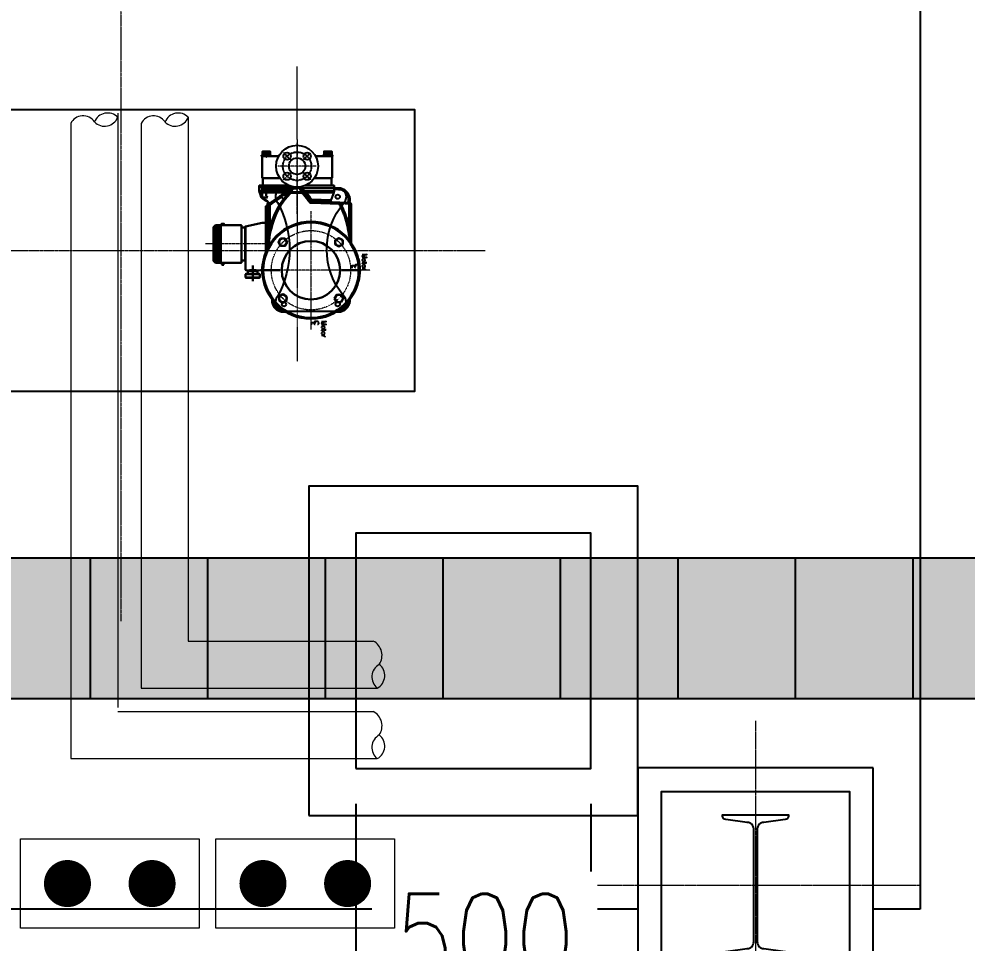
# Model space of a CAD drawing. Header units: inches. Extents: x 8618018 to 8935006, y 2431589 to 2567223.
# Drawn here: x 8670369 to 8672386, y 2517617 to 2519582 of the extents above; entities that cross this region are included whole.
import ezdxf

# ---------------------------------------------------------------- set-up
doc = ezdxf.new("R2010")
doc.units = ezdxf.units.IN
doc.header["$MEASUREMENT"] = 0
doc.linetypes.add('CENTER', pattern=[2, 1.25, -0.25, 0.25, -0.25])
doc.layers.get('Defpoints').update_dxf_attribs({"color": 252})
for name, color, linetype in [('CCT', 4, 'Continuous'), ('Civil', 252, 'Continuous'), ('EQ', 252, 'Continuous'), ('LCS', 4, 'Continuous'), ('MOTOR LOCATION', 3, 'Continuous'), ('STR', 252, 'Continuous'), ('T', 3, 'Continuous')]:
    doc.layers.add(name, color=color, linetype=linetype)
for name, color, linetype, lineweight in [('CL', 252, 'CENTER', 5), ('DIM', 252, 'Continuous', 13), ('ICT', 6, 'Continuous', 13), ('PCT', 2, 'Continuous', 15)]:
    doc.layers.add(name, color=color, linetype=linetype, lineweight=lineweight)
doc.styles.add('DIM', font='romans.shx', dxfattribs={"width": 0.8})
doc.styles.add('Roman', font='romans')
doc.dimstyles.new('DIM_100', dxfattribs={"dimscale": 75, "dimtxt": 2.5, "dimasz": 2.5, "dimexe": 1, "dimexo": 1, "dimgap": 0.75, "dimtad": 1, "dimdec": 0, "dimrnd": 1, "dimzin": 12, "dimdsep": 46, "dimtxsty": 'DIM', "dimcen": 0.09, "dimclrd": 256, "dimclre": 256, "dimclrt": 3, "dimadec": 0, "dimazin": 0, "dimtfac": 0.046875, "dimtdec": 0, "dimtmove": 0, "dimatfit": 3, "dimfxl": 1, "dimtolj": 1, "dimtzin": 12, "dimlwd": -1, "dimlwe": -1, "dimarcsym": 0})
pattern_1 = [(270, (-36092228.73, 22354600.37), (250, -7e-14), [])]

# ---------------------------------------------------------------- blocks, each defined once
blk = doc.blocks.new('COL')
at = {"layer": 'Civil'}
blk.add_lwpolyline([(-250, -250), (250, -250), (250, 250), (-250, 250)], close=True, dxfattribs=at)
at = {"layer": 'CL', "ltscale": 0.25}
for p, q in [((0, -350), (0, 350)), ((-350, 0), (350, 0))]:
    blk.add_line(p, q, dxfattribs=at)
at = {"layer": 'STR'}
blk.add_lwpolyline([(-200, 200), (200, 200), (200, -200), (-200, -200)], close=True, dxfattribs=at)
blk.add_lwpolyline([(-70, 150), (70, 150), (70, 147.6, -0.414214), (63, 140.6), (17.8, 134.2, 0.414214), (3.8, 120.2), (3.8, -120.2, 0.414214), (17.8, -134.2), (63, -140.6, -0.414214), (70, -147.6), (70, -150), (-70, -150), (-70, -147.6, -0.414214), (-63, -140.6), (-17.9, -134.2, 0.414214), (-3.9, -120.2), (-3.9, 120.2, 0.414214), (-17.9, 134.2), (-63, 140.6, -0.414214), (-70, 147.6)], format="xyb", close=True, dxfattribs=at)
blk = doc.blocks.new('A$Ce622a0a9')
blk.add_lwpolyline([(-130.6, -49.2, 0.696978), (-99.8, -65.2, -0.256826), (99.8, -65.2, 0.651358), (130.7, -51.5), (130.7, 62.8, 0.651358), (99.8, 76.4, -0.369154), (-99.8, 76.4, 0.607565), (-130.6, 65.1), (-130.6, -53.9)], format="xyb")
for centre in [(-112.3, 62.8), (116.3, 62.8), (-112.3, -51.5), (116.3, -51.5)]:
    blk.add_circle(centre, 4.5)
blk = doc.blocks.new('15F2')
at = {"color": 6, "linetype": 'CENTER', "ltscale": 0.25}
for p, q in [((-28.8, 28.8), (-13.8, 13.8)), ((28.8, 28.8), (13.8, 13.8)), ((-28.8, -28.8), (-13.8, -13.8)), ((28.8, -28.8), (13.8, -13.8))]:
    blk.add_line(p, q, dxfattribs=at)
for centre, radius in [((0, 0), 44.5), ((-21.3, 21.3), 7.94), ((21.3, 21.3), 7.94), ((0, 0), 17.5), ((-21.3, -21.3), 7.94), ((21.3, -21.3), 7.94)]:
    blk.add_circle(centre, radius)
at = {"color": 6, "linetype": 'CENTER'}
blk.add_circle((0, 0), 30.2, dxfattribs=at)
blk = doc.blocks.new('SBS DISOING PUMP DP11002B')
at = {"lineweight": 30}
for points in [[(-73.6, 23.3), (-57.4, 23.3), (-57.4, 31.3), (-69.6, 31.3), (-73.6, 31.3), (-73.6, 23.3), (-75.5, 23.3), (-75.5, 21.4), (-73.2, 21.4), (-74.6, 20), (-74.6, -13.9), (-74.6, -24.4), (-74.6, -17.8)], [(-39, 21.4), (-73.2, 21.4)], [(-69.6, 24.3), (-69.6, 30.3)], [(-65.6, 32.9), (-65.6, 21.4)], [(-65.6, 31.3), (-65.6, 19.4), (-65.6, 26)], [(-61.4, 24.3), (-61.4, 30.3)], [(-57.4, 21.4), (-55.4, 21.4), (-55.4, 23.3), (-57.4, 23.3)], [(36.2, -25.7), (73.2, -25.7), (74.6, -24.4), (74.6, 20), (73.2, 21.4)], [(73.6, 23.3), (75.5, 23.3), (75.5, 21.4), (73.2, 21.4), (39, 21.4)], [(57.4, 23.3), (55.4, 23.3), (55.4, 21.4)], [(61.4, 24.3), (61.4, 30.3)], [(65.6, 32.9), (65.6, 21.4)], [(65.6, 31.3), (65.6, 19.4)], [(69.6, 24.3), (69.6, 30.3)], [(-74.6, -24.4), (-73.2, -25.7), (-36.2, -25.7)], [(-73.2, -25.7), (-73.2, -41.2)], [(73.2, -25.7), (73.2, -41.2)], [(-10.8, -43.1), (-10.9, -43.2), (-11.2, -43.5), (-11.9, -43.9), (-12.2, -44.5), (-12.9, -44.9), (-13.5, -45.2), (-13.9, -45.9), (-14.5, -46.2), (-15.2, -46.8), (-15.5, -47.5), (-16.2, -47.8), (-16.8, -48.2), (-17.2, -48.8), (-17.8, -49.2), (-18.5, -49.8), (-18.8, -50.1), (-19.1, -50.8), (-19.8, -51.1), (-20.8, -52.1), (-80.5, -52.1), (-80.5, -41.2), (-16.6, -41.2)], [(2.3, -44.5), (-80.5, -44.5)], [(-61.7, -176.2), (-61.7, -173.5), (-61.7, -172.5), (-61.7, -171.9), (-61.7, -170.9), (-61.7, -169.6), (-61.7, -168.9), (-61.7, -167.9), (-61.7, -166.9), (-61.7, -165.6), (-61.7, -164.9), (-61.7, -164), (-61.7, -163), (-61.7, -162), (-61.7, -161), (-61.7, -160), (-61.7, -159), (-61.7, -158), (-61.7, -157), (-61.7, -156), (-61.7, -155.4), (-61.7, -153.1), (-61.4, -152.4), (-61.4, -151.4), (-61.4, -150.8), (-61, -150.1), (-61, -149.1), (-61, -148.4), (-61, -147.5), (-60.7, -146.5), (-60.4, -145.8), (-60.4, -144.8), (-60.4, -144.2), (-60, -143.2), (-60, -142.5), (-59.7, -141.8), (-59.4, -141.2), (-59.4, -140.2), (-59, -139.2), (-58.7, -138.5), (-58.7, -137.6), (-58.1, -135.9), (-58.1, -82.8), (-58.1, -82.5), (-57.7, -82.1), (-57.7, -81.8), (-57.7, -81.5), (-57.7, -81.2), (-57.7, -80.8), (-57.7, -80.5), (-58.1, -80.5), (-58.1, -80.2), (-58.1, -79.8), (-58.4, -79.5), (-57.4, -78.5), (-56.4, -77.9), (-55.1, -77.2), (-53.8, -76.2), (-52.8, -75.2), (-51.1, -74.6), (-49.8, -73.6), (-48.5, -72.2), (-46.8, -71.6), (-45.2, -70.3), (-43.9, -69.3), (-42.2, -68), (-40.6, -66.6), (-38.9, -65.6), (-36.9, -64), (-35.3, -62.7), (-33.3, -61.4), (-31.7, -60), (-29.7, -58.7), (-25.7, -55.7), (-25.4, -55.4), (-25.1, -55.1), (-24.7, -55.1), (-24.4, -54.8), (-24.1, -54.4), (-23.8, -54.4), (-23.4, -54.1), (-23.1, -53.8), (-22.8, -53.4), (-22.4, -53.4), (-22.1, -53.1), (-21.8, -52.8), (-21.4, -52.8), (-20.8, -52.1), (-20.8, -52.5), (-20.5, -52.5), (-20.5, -52.8), (-20.5, -53.1), (-20.1, -53.1), (-20.1, -53.4), (-19.8, -53.4), (-19.8, -53.8), (-19.8, -54.1), (-19.8, -54.4), (-20.1, -54.4), (-20.5, -54.8), (-20.5, -55.1), (-20.8, -55.1), (-21.1, -55.4), (-21.4, -55.7), (-21.8, -55.7), (-22.1, -56.1), (-22.4, -56.4), (-22.8, -56.4), (-22.8, -56.7), (-23.1, -57.1), (-23.4, -57.4), (-23.8, -57.4), (-24.1, -57.7), (-24.4, -58.1), (-24.7, -58.4), (-24.7, -58.1), (-24.7, -57.7), (-25.1, -57.7), (-25.1, -57.4), (-25.1, -57.1), (-25.1, -56.7), (-25.4, -56.4), (-25.7, -56.4), (-25.7, -56.1), (-25.7, -55.7), (-79.8, -55.7), (-79.8, -55.4), (-80.2, -55.1), (-80.2, -54.8), (-80.2, -54.4), (-80.5, -54.1), (-80.5, -53.8), (-80.5, -53.4), (-80.5, -53.1), (-80.5, -52.8), (-80.5, -52.5), (-80.5, -52.1)], [(-79.8, -55.7), (-79.8, -56.1), (-79.8, -56.4), (-79.5, -57.1), (-79.5, -57.4), (-79.2, -58.1), (-78.8, -58.7), (-78.8, -59), (-78.8, -59.4), (-78.8, -60), (-78.5, -60.4), (-78.2, -61), (-78.2, -61.4), (-78.2, -61.7), (-77.9, -62.3), (-77.5, -62.7), (-77.5, -63.3), (-77.5, -63.7), (-77.2, -64), (-76.9, -64.7), (-76.9, -65), (-76.9, -65.3)], [(-65.6, -47.2), (-74.6, -47.2), (-74.6, -66.3), (-62.7, -66.3)], [(-74.6, -52.1), (-74.6, -61.4)], [(-65.6, -63), (-65.6, -47.2), (0, -47.2)], [(-25.7, -55.7), (-25.7, -55.7)], [(-7.9, -43.7), (-7.9, -43.9), (-8.2, -43.9), (-8.6, -44.5), (-9.2, -44.9), (-9.9, -45.2), (-10.2, -45.9), (-10.9, -46.5), (-11.5, -46.8), (-12.2, -47.5), (-12.5, -47.8), (-13.2, -48.2), (-13.9, -48.8), (-14.2, -49.2), (-14.8, -49.8), (-15.5, -50.1), (-15.8, -50.5), (-16.5, -51.1), (-16.8, -51.8), (-17.5, -52.1), (-18.1, -52.8), (-18.5, -53.1), (-19.8, -54.1)], [(-8.6, -43.6), (-8.6, -43.9), (-8.2, -43.9), (-8.9, -45.2), (-9.2, -45.5), (-9.6, -46.2), (-10.2, -46.5), (-10.2, -46.8), (-10.9, -47.5), (-11.2, -48.2), (-11.5, -48.5), (-11.9, -49.2), (-12.2, -49.5), (-12.5, -50.1), (-12.9, -50.5), (-13.2, -51.1), (-13.5, -51.5), (-13.9, -52.1), (-14.2, -52.8), (-14.5, -53.1), (-14.8, -53.8), (-15.5, -54.4), (-15.5, -54.8), (-15.5, -55.1), (-15.2, -55.1), (-14.8, -55.1), (-14.5, -55.1), (-14.5, -55.4), (-14.2, -55.7), (-13.9, -55.7), (-13.9, -55.4), (-13.5, -55.4)], [(10.6, -56.7), (-13.5, -56.7), (-13.5, -56.4), (-13.9, -56.4), (-13.9, -56.1), (-13.9, -55.7)], [(2.6, -44.4), (2.6, -44.5), (3.3, -45.2), (4, -46.2), (4.3, -46.8), (4.9, -47.5), (5.3, -48.2), (5.6, -48.8), (6.3, -49.5), (6.6, -50.1), (6.9, -50.8), (7.6, -51.5), (8.2, -52.1), (8.6, -52.8), (9.2, -53.4), (9.6, -54.1), (10.9, -55.4), (-13.5, -55.4), (-13.2, -54.8), (-12.9, -54.1), (-12.2, -53.4), (-11.9, -52.8), (-11.5, -52.1), (-10.9, -51.1), (-10.6, -50.5), (-10.2, -49.8), (-9.6, -49.2), (-8.9, -48.5), (-8.6, -47.8), (-7.9, -47.2), (-7.6, -46.5), (-7.3, -45.9), (-6.6, -45.2), (-5.9, -44.5), (-5.7, -44.1)], [(5.2, -44.1), (5.3, -44.2), (5.6, -44.5), (5.6, -44.9), (5.9, -45.2), (6.3, -45.5), (6.6, -46.2), (6.9, -46.5), (7.3, -46.8), (7.6, -47.5), (7.9, -47.8), (8.2, -48.2), (8.6, -48.8), (8.9, -49.2), (9.2, -49.8), (9.6, -50.1), (10.2, -50.5), (10.2, -51.1), (10.9, -51.5), (10.9, -52.1), (11.5, -52.5), (11.5, -52.8), (12.2, -53.1), (12.2, -53.4), (13.2, -54.4), (12.9, -54.4), (12.9, -54.8), (12.5, -54.8), (12.2, -54.8), (12.2, -55.1), (11.9, -55.1), (11.5, -55.1), (11.5, -55.4), (11.2, -55.7), (10.9, -55.7), (10.9, -55.4)], [(6.9, -43.9), (6.9, -44.2), (6.6, -44.2), (6.6, -44.5), (6.3, -44.5), (6.3, -44.9), (5.9, -44.9), (5.9, -45.2), (6.9, -45.9), (6.9, -46.2), (7.6, -46.8), (7.9, -47.2), (8.6, -47.5), (8.6, -48.2), (9.2, -48.5), (9.6, -48.8), (10.2, -49.2), (10.2, -49.8), (10.9, -50.1), (11.2, -50.5), (11.5, -51.1), (11.9, -51.5), (12.2, -52.1), (12.9, -52.5), (13.2, -52.8), (13.5, -53.1), (13.9, -53.4), (14.2, -54.1), (14.5, -53.8), (14.5, -53.4), (14.8, -53.4), (14.8, -53.1), (15.2, -52.8), (15.5, -52.5), (15.8, -52.5), (15.8, -52.1), (16.2, -52.5), (16.2, -52.8), (16.5, -52.8), (16.8, -53.1), (17.2, -53.4), (17.5, -53.4), (17.5, -53.8), (17.8, -54.1), (18.1, -54.4), (18.5, -54.4), (18.5, -54.8), (18.8, -55.1), (19.1, -55.1), (19.1, -55.4), (19.5, -55.7), (19.1, -55.7), (19.1, -56.1), (19.1, -56.4), (18.8, -56.4), (18.5, -56.7), (18.5, -57.1), (18.1, -57.4), (17.8, -57.7), (17.8, -58.1), (17.8, -58.4), (17.5, -58.1), (17.5, -57.7), (17.2, -57.4), (16.8, -57.4), (16.8, -57.1), (16.5, -56.7), (16.2, -56.4), (16.2, -56.1), (15.8, -55.7), (15.5, -55.7), (15.2, -55.4), (15.2, -55.1), (14.8, -55.1), (14.8, -54.8), (14.5, -54.4), (14.2, -54.1)], [(8.4, -43.7), (8.6, -43.9), (8.9, -44.5), (9.2, -44.9), (9.9, -45.2), (10.2, -45.5), (10.6, -46.2), (10.9, -46.5), (11.2, -46.8), (11.5, -47.5), (12.2, -47.8), (12.2, -48.2), (12.9, -48.8), (13.2, -49.2), (13.9, -49.5), (13.9, -49.8), (14.5, -50.5), (14.5, -50.8), (15.2, -51.1), (15.5, -51.8), (15.8, -52.1), (78.5, -52.1)], [(11.2, -55.7), (10.9, -55.7), (10.9, -56.1), (10.9, -56.4), (10.6, -56.4), (10.6, -56.7), (11.5, -57.4), (12.2, -58.4), (12.9, -59.4), (13.9, -60.4), (14.5, -61), (15.2, -61.7), (15.8, -62.7), (16.5, -63.7), (17.5, -64.7), (18.1, -65.6), (18.8, -66.3), (19.5, -67), (20.1, -68), (20.8, -68.9), (21.4, -69.9), (22.1, -70.6), (22.8, -71.6), (23.4, -72.6), (24.4, -73.6), (25.7, -75.2), (26.1, -75.2), (26.1, -74.9), (26.4, -74.9), (26.4, -74.6), (26.7, -74.6), (27.1, -74.6), (27.4, -74.6), (27.4, -74.2), (27.7, -73.9), (28, -73.9), (28, -73.6), (28.4, -73.6), (27.1, -71.6), (26.4, -70.6), (25.7, -69.9), (25.1, -68.6), (24.4, -67.6), (23.4, -67), (22.8, -66), (22.1, -65), (21.4, -64.3), (20.5, -63.3), (19.8, -62.7), (19.1, -61.7), (18.5, -60.7), (17.5, -59.7), (16.8, -58.7), (16.2, -58.1), (15.2, -57.4), (14.5, -56.4), (13.9, -55.4), (13.2, -54.4)], [(78.2, -55.7), (78.2, -55.4), (78.2, -55.1), (78.2, -54.8), (78.2, -54.4), (78.5, -54.4), (78.5, -54.1), (78.5, -53.8), (78.5, -53.4), (78.5, -53.1), (78.5, -52.8), (78.5, -52.1), (78.5, -41.2), (16.6, -41.2)], [(30.3, -70.6), (71.6, -71.9), (71.9, -71.6), (72.2, -71.3), (72.2, -70.6), (72.6, -70.3), (72.9, -69.9), (72.9, -69.3), (73.2, -68.9), (73.6, -68.6), (73.6, -68.3), (73.6, -67.6), (73.9, -67.3), (74.2, -67), (74.6, -66.3), (74.6, -66), (74.6, -65.6), (74.9, -65), (75.2, -64.7), (75.2, -64), (75.5, -64), (75.5, -63.3), (75.9, -63), (75.9, -62.7), (75.9, -62), (76.2, -61.7), (76.5, -61), (76.5, -60.7), (76.5, -60.4), (76.9, -59.7), (77.2, -59.4), (77.2, -58.7), (77.5, -58.4), (77.5, -58.1), (77.5, -57.4), (77.9, -57.1), (77.9, -56.4), (78.2, -56.1), (78.2, -55.7), (19.5, -55.7), (20.1, -56.4), (20.5, -57.1), (21.4, -57.7), (21.8, -58.4), (22.4, -59.4), (22.8, -60), (23.4, -60.7), (24.1, -61.4), (24.4, -62), (25.1, -62.7), (25.4, -63.3), (25.7, -64), (26.4, -64.7), (27.1, -65.6), (27.4, -66.3), (28, -67), (28, -67.6), (28.7, -68.3), (29, -68.9), (30, -70.3), (29.7, -70.6), (29.4, -70.6), (29, -70.9), (29, -71.3), (28.7, -71.3), (28.7, -71.6), (28.7, -71.9), (28.4, -72.2), (28.4, -72.6), (28.4, -72.9), (28.4, -73.2), (28.7, -73.6), (28.7, -73.9), (29, -73.9), (29.4, -74.2), (29.7, -74.6), (30, -74.6), (30.3, -74.6), (30.3, -74.9), (30.7, -74.9), (31, -74.9), (31, -74.6), (30.7, -74.6), (30.3, -74.6), (30.3, -74.2), (30.3, -73.9), (30.3, -73.6), (30, -73.2), (30, -72.9), (30, -72.6), (30, -72.2), (30, -71.9), (30, -71.6), (30, -71.3), (30, -70.9), (30, -70.6), (30.3, -70.6), (30, -70.6), (30, -70.3)], [(78.5, -48.8), (88.1, -49.2), (89.1, -49.2), (90.1, -49.2), (91, -49.2), (91.7, -49.5), (92.4, -49.8), (93.4, -49.8), (94.3, -50.1), (95.3, -50.5), (96, -50.8), (96.3, -51.1), (97, -51.1), (97.6, -51.8), (98.3, -52.1), (99, -52.5), (99.6, -52.8), (100.3, -53.1), (100.6, -53.4), (101.3, -54.1), (101.9, -54.4), (102.3, -55.1), (102.9, -55.4), (103.6, -56.1), (103.9, -56.4), (104.2, -57.1), (104.9, -57.7), (105.2, -58.1), (105.9, -58.7), (106.2, -59.4), (106.6, -60.4), (106.9, -60.7), (107.2, -61.4), (107.5, -62), (107.9, -63), (108.2, -63.7), (108.5, -64.3), (108.9, -65.3), (108.9, -66), (108.9, -67), (109.2, -67.6), (109.2, -68.6), (109.5, -69.6), (109.5, -70.6), (109.5, -71.9), (109.5, -73.2), (109.2, -74.6), (109.2, -74.9), (108.9, -75.2), (108.9, -75.9), (108.9, -76.5), (108.5, -76.9), (108.2, -77.5), (89.4, -76.9), (31, -74.9)], [(111.2, -77.5), (111.2, -77.2), (111.2, -76.9), (111.5, -76.2), (111.5, -75.9), (111.8, -75.2), (111.8, -74.9), (111.8, -74.6), (111.8, -73.9), (111.8, -73.6), (111.8, -72.9), (111.8, -72.6), (111.8, -72.2), (111.8, -71.6), (111.8, -71.3), (111.8, -70.6), (111.8, -70.3), (111.8, -69.9), (111.8, -69.3), (111.8, -68.9), (111.8, -68.6), (111.8, -68), (111.8, -67.6), (111.8, -67), (111.5, -66.6), (111.5, -66.3), (111.5, -65.6), (111.2, -65.3), (111.2, -64.7), (111.2, -64.3), (111.2, -64), (110.8, -63.3), (110.5, -63), (110.5, -62.7), (110.2, -62), (110.2, -61.7), (109.9, -61.4), (109.5, -61), (109.5, -60.4), (109.5, -60), (109.2, -59.4), (108.9, -59.4), (108.9, -58.7), (108.5, -58.4), (108.2, -58.1), (108.2, -57.7), (107.9, -57.4), (107.2, -56.7), (107.2, -56.4), (106.9, -56.1), (106.6, -55.7), (106.2, -55.4), (105.9, -55.1), (105.9, -54.8), (105.2, -54.4), (105.2, -54.1), (104.9, -53.4), (104.2, -53.4), (104.2, -53.1), (103.6, -52.8), (103.6, -52.5), (102.9, -52.1), (102.9, -51.8), (102.3, -51.5), (101.9, -51.1), (101.6, -51.1), (101.3, -50.5), (100.6, -50.5), (100.6, -50.1), (100, -49.8), (99.6, -49.8), (99, -49.5), (99, -49.2), (98.3, -49.2), (98, -48.8), (97.6, -48.8), (97, -48.5), (96.7, -48.2), (96.3, -48.2), (96, -47.8), (95.3, -47.8), (95, -47.5), (94.7, -47.5), (94, -47.5), (93.7, -47.2), (93, -47.2), (92.7, -46.8), (92.4, -46.8), (91.7, -46.8), (91.4, -46.8), (91, -46.8), (90.4, -46.8), (90.1, -46.5), (89.4, -46.5), (89.1, -46.5), (88.7, -46.5), (88.1, -46.5), (78.5, -46.2)], [(88.1, -49.2), (88.1, -48.8), (88.1, -48.5), (88.1, -48.2), (88.1, -47.8), (88.1, -47.5), (88.1, -47.2), (88.1, -46.8), (88.1, -46.5)], [(-68.9, -70.3), (-70.3, -69.6), (-70.9, -69.3), (-71.6, -68.6), (-72.2, -68.6), (-72.6, -68), (-72.9, -67.6), (-73.6, -67.3), (-73.9, -67), (-74.6, -67), (-74.9, -66.6), (-75.2, -66.3), (-75.9, -66), (-75.9, -65.6), (-76.2, -65.6), (-76.5, -65.6), (-76.9, -65.3), (-76.5, -65.6), (-76.5, -66), (-76.2, -66), (-76.2, -66.3), (-75.9, -66.3), (-75.9, -66.6), (-75.9, -67), (-75.5, -67), (-75.2, -67.3), (-75.2, -67.6), (-74.9, -67.6), (-74.6, -68), (-74.2, -68.3), (-73.9, -68.6), (-73.6, -68.6), (-73.2, -68.9), (-72.9, -68.9), (-72.9, -69.3), (-72.6, -69.3), (-72.2, -69.6), (-71.6, -69.9), (-71.6, -70.3), (-70.9, -70.6), (-70.3, -70.6), (-69.9, -71.3), (-69.3, -71.6), (-68.6, -71.9), (-68.3, -72.2), (-67, -72.9)], [(-74.2, -68.3), (-74.2, -68.6), (-73.9, -68.6), (-73.6, -68.6), (-73.6, -68.9), (-73.2, -68.9), (-72.9, -68.9), (-72.9, -69.3)], [(-67.6, -72.6), (-67.3, -72.6), (-67.3, -72.9), (-67, -72.9), (-67.3, -72.9), (-67.3, -72.6), (-67.6, -72.6), (-67.6, -72.2), (-68, -72.2), (-68, -71.9), (-68.3, -71.9), (-68.3, -71.6), (-68.6, -71.6), (-68.6, -71.3), (-68.6, -70.9), (-68.6, -70.6), (-68.9, -70.3), (-68.6, -70.6), (-68, -70.6), (-67.6, -71.3), (-67.3, -71.6), (-67, -71.6), (-66.3, -72.2), (-66, -72.2), (-65.3, -72.9), (-65, -73.2), (-64.7, -73.6), (-64, -73.9), (-63.3, -74.6), (-63, -74.9), (-62.3, -75.5), (-62, -75.9), (-61.7, -76.5), (-61, -77.2), (-60.4, -77.5), (-60, -78.2), (-59.4, -79.8), (-59, -79.8), (-59, -79.5), (-58.7, -79.5), (-58.4, -79.5), (-58.1, -79.8), (-58.1, -80.2), (-58.1, -80.5), (-58.1, -80.8), (-58.1, -81.2), (-58.1, -81.5), (-58.1, -81.8), (-58.1, -82.1), (-58.1, -82.5), (-58.1, -82.8), (-58.4, -82.8), (-58.7, -82.8), (-58.7, -83.1), (-59, -83.1), (-59.4, -83.1), (-59.7, -83.5), (-59.7, -83.1), (-60, -83.1), (-60.4, -83.1), (-60.4, -82.8), (-60.4, -82.5), (-60.4, -78.8)], [(-60, -79.5), (-60.7, -78.5), (-61, -78.2), (-61.4, -77.5), (-61.7, -77.2), (-62.3, -76.9), (-62.3, -76.5), (-63, -75.9), (-63.3, -75.9), (-63.7, -75.2), (-64, -75.2), (-64.3, -74.9), (-64.7, -74.6), (-65, -74.6), (-65.3, -74.2), (-65.3, -73.9), (-66, -73.9), (-66.3, -73.6), (-66.3, -73.2), (-66.6, -73.2), (-67, -72.9), (-66.6, -73.2), (-66.3, -73.2), (-66.3, -73.6), (-66, -73.6), (-66, -73.9), (-65.6, -73.9), (-65.3, -73.9), (-65.3, -74.2), (-65, -74.2)], [(-63.7, -75.2), (-63.7, -75.5), (-63.3, -75.5), (-63.3, -75.9), (-63, -75.9), (-62.7, -76.2), (-62.3, -76.5), (-62.3, -76.9), (-62, -76.9), (-61.7, -77.2), (-61.7, -77.5), (-61.4, -77.9)], [(-55.7, -136.6), (-55.7, -136.2), (-55.7, -135.9), (-55.7, -135.6), (-55.7, -135.3), (-55.4, -134.9), (-55.4, -134.6), (-55.4, -134.3), (-55.1, -134.3), (-55.1, -133.9), (-55.4, -133.9), (-55.7, -133.9), (-55.7, -133.6), (-56.1, -133.6), (-56.4, -133.6), (-56.7, -133.6), (-57.1, -133.6), (-57.4, -133.6), (-57.7, -133.6), (-57.7, -133.3), (-58.1, -133.3), (-58.1, -133.6), (-58.1, -133.9), (-58.1, -134.3), (-58.1, -134.6), (-58.1, -134.9), (-58.1, -135.3), (-58.1, -135.6), (-58.1, -135.9), (-58.1, -136.2), (-57.7, -136.2), (-57.4, -136.2), (-57.4, -136.6), (-57.1, -136.6), (-56.7, -136.6), (-56.4, -136.6), (-56.1, -136.6), (-55.7, -136.6), (-56.4, -138.2), (-56.4, -139.2), (-56.7, -139.9), (-57.1, -140.5), (-57.4, -141.5), (-57.4, -142.2), (-57.4, -143.2), (-57.7, -143.8), (-58.1, -144.8), (-58.1, -145.5), (-58.1, -146.5), (-58.1, -147.1), (-58.4, -147.8), (-58.7, -148.4), (-58.7, -149.4), (-58.7, -150.1), (-58.7, -151.1), (-58.7, -151.7), (-59, -152.7), (-59, -153.4), (-59.4, -153.4), (-59.7, -153.4), (-60, -153.4), (-60.4, -153.4), (-60.7, -153.4), (-61, -153.4), (-61, -153.1), (-61.4, -153.1), (-61.7, -153.1), (-61.7, -78.5), (-61.7, -78.8), (-62, -78.8), (-62.3, -79.2), (-62.3, -79.5), (-62.7, -79.5), (-63, -79.5), (-63.3, -79.5), (-63.3, -179.5)], [(-61, -78.2), (-61.4, -78.2), (-61.7, -78.2), (-61.7, -78.5)], [(-60.4, -82.5), (-60.4, -82.1), (-60, -81.8), (-60, -81.5), (-59.7, -81.5), (-59.7, -81.2), (-59.7, -80.8), (-59.7, -80.5), (-59.7, -80.2), (-59.7, -79.8), (-60, -79.8), (-60, -79.5), (-60, -79.8), (-59.7, -79.8), (-59.4, -79.8), (-59, -79.8), (-58.7, -80.2), (-58.7, -80.5), (-58.7, -80.8), (-58.7, -81.2), (-58.7, -81.5), (-58.7, -81.8), (-58.7, -82.1), (-58.7, -82.5), (-58.7, -82.8), (-59, -83.1)], [(25.7, -75.2), (25.7, -75.5), (25.7, -75.9), (26.1, -75.9), (26.4, -76.2), (26.4, -76.5), (26.7, -76.9), (27.1, -76.9), (27.4, -76.9), (27.4, -77.2), (27.7, -77.5), (28, -77.5), (28.4, -77.5), (28.7, -77.5), (28.7, -77.9), (29.4, -77.9)], [(28.4, -73.6), (28.4, -73.6)], [(29.4, -73.9), (29.4, -73.9)], [(31, -78.2), (89.4, -80.2), (90.7, -82.5), (92, -85.1), (93, -87.1), (94.3, -89.7), (95.3, -92), (96.7, -94.7), (97.6, -97), (98.6, -99.6), (99.6, -102.3), (100.6, -104.6), (101.3, -107.2), (102.3, -109.5), (102.9, -112.2), (103.6, -114.8), (104.2, -117.1), (105.2, -119.7), (105.9, -122.4), (106.6, -125), (106.9, -127.7), (108.2, -132.9), (108.5, -132.9), (108.9, -132.9), (109.2, -132.6), (109.5, -132.6), (109.9, -132.6), (110.2, -132.6), (110.5, -132.3), (110.8, -132.3), (109.9, -127), (109.2, -124.4), (108.5, -121.7), (107.9, -119.1), (107.2, -116.4), (106.6, -113.8), (105.9, -111.2), (104.9, -108.9), (103.9, -105.9), (102.9, -103.6), (102.3, -100.9), (101.3, -98.3), (100.3, -96), (99, -93.4), (98, -91), (97, -88.4), (95.7, -86.1), (94.7, -83.5), (93.4, -81.2), (92, -78.8), (94.7, -78.8), (95.7, -78.8), (97, -78.8), (98, -78.8), (99, -78.8), (100.3, -78.8), (101.3, -78.8), (102.3, -79.2), (102.9, -79.2), (103.9, -79.2), (104.9, -79.2), (105.9, -79.2), (106.6, -79.2), (107.2, -79.2), (107.9, -79.2), (108.5, -79.5), (109.2, -79.5), (109.9, -79.5), (110.2, -79.5), (110.8, -79.5), (110.8, -79.2), (110.5, -78.8), (110.2, -78.8), (110.2, -78.5), (110.2, -78.2), (109.9, -78.2), (109.5, -78.2), (109.5, -77.9), (109.2, -77.9), (108.9, -77.9), (108.9, -77.5), (108.5, -77.5), (108.2, -77.5)], [(74.2, -76.5), (73.9, -76.2), (73.6, -76.2), (73.2, -76.2), (72.9, -75.9), (72.6, -75.9), (72.2, -75.5), (72.2, -75.2), (71.9, -75.2), (71.9, -74.9), (71.6, -74.6), (71.6, -74.2), (71.6, -73.9), (71.6, -73.2), (71.6, -72.9), (71.6, -72.6), (71.6, -72.2), (71.6, -71.9)], [(108.2, -132.9), (108.2, -133.3), (108.2, -133.6), (108.2, -133.9), (108.2, -134.3), (108.2, -134.6), (108.5, -134.9), (108.5, -135.3), (108.9, -135.3), (109.2, -135.3), (109.5, -135.3), (109.5, -134.9), (109.9, -134.9), (110.2, -134.9), (110.5, -134.9), (110.8, -134.9), (111.2, -134.9), (111.2, -134.6), (111.2, -134.3), (111.2, -133.9), (111.2, -133.6), (111.2, -133.3), (110.8, -132.9), (110.8, -132.6), (110.8, -132.3), (110.8, -79.5), (110.8, -79.2), (111.2, -79.2), (111.2, -78.8), (111.5, -78.8), (111.8, -78.8), (112.2, -78.8), (112.5, -78.8), (112.5, -79.2), (112.8, -79.2), (113.1, -79.2), (113.5, -79.2), (113.8, -79.2), (114.1, -79.2)], [(114.1, -78.8), (114.1, -78.5), (113.8, -78.5), (113.5, -78.2), (113.1, -78.2), (112.8, -78.2), (112.8, -77.9), (112.5, -77.9), (112.2, -77.9), (112.2, -77.5), (111.8, -77.5), (108.5, -77.5), (108.9, -77.5), (109.2, -77.5), (109.5, -77.5), (109.5, -77.9), (109.9, -77.9), (110.2, -78.2), (110.5, -78.2), (110.5, -78.5), (110.8, -78.5), (110.8, -78.8), (111.2, -78.8), (111.2, -134.9), (111.2, -135.9), (111.5, -136.6), (111.8, -137.6), (111.8, -138.9), (112.2, -139.5), (112.5, -140.5), (112.5, -141.8), (112.5, -142.5), (112.8, -143.5), (113.1, -144.5), (113.1, -145.5), (113.5, -146.5), (113.5, -147.5), (113.5, -148.4), (113.5, -149.4), (113.8, -150.4), (113.8, -151.4), (114.1, -152.4), (114.1, -153.4), (114.1, -155.4)], [(110.8, -79.5), (110.8, -79.5)], [(114.1, -162.6), (114.1, -162.3), (114.1, -161.3), (114.1, -160.7), (114.1, -160), (114.1, -159.3), (114.1, -158.3), (114.1, -157.7), (114.1, -157), (114.1, -155.4), (114.1, -79.2), (114.1, -78.8), (114.1, -79.2), (114.5, -79.2), (114.5, -79.5), (114.5, -79.8), (114.8, -79.8), (114.8, -80.2), (114.8, -80.5), (114.8, -163.3)], [(-60.4, -84.4), (-65.6, -84.4), (-66.6, -85.4), (-66.6, -183.1)], [(-66.6, -92.7), (-60.4, -92.7)], [(-66.6, -98.3), (-60.4, -98.3)], [(-60.4, -82.8), (-60.4, -144.8)], [(-58.1, -82.5), (-58.1, -82.5)], [(-58.1, -82.8), (-58.1, -82.8)], [(-158, -125.4), (-158, -120.7)], [(-118.4, -130), (-110.5, -130), (-110.5, -129), (-109.9, -128), (-74.6, -120.1), (-66.6, -120.1)], [(-173.5, -125.4), (-173.5, -205.2), (-118.4, -205.2), (-118.4, -165.3), (-118.4, -125.4), (-173.5, -125.4), (-177.5, -129.3), (-177.5, -201.2), (-173.5, -205.2)], [(-160.3, -129.3), (-173.5, -129.3)], [(-160.3, -133.3), (-173.5, -133.3)], [(-160.3, -137.2), (-173.5, -137.2)], [(-160.7, -125.4), (-160.7, -122.4), (-155.7, -122.4), (-155.7, -125.4)], [(-118.4, -200.6), (-110.5, -200.6), (-110.5, -130)], [(-109.9, -128), (-109.9, -220.4)], [(108.5, -135.3), (108.9, -137.2), (109.2, -138.9), (109.5, -140.2), (109.9, -141.8), (110.2, -143.5), (110.2, -145.5), (110.5, -147.1), (110.8, -148.4), (111.2, -150.4), (111.2, -152.1), (111.2, -153.7), (111.5, -155.4), (111.5, -157), (111.8, -158.7), (111.8, -159)], [(111.2, -134.9), (111.2, -134.9)], [(-160.3, -141.2), (-173.5, -141.2)], [(-160.3, -145.1), (-173.5, -145.1)], [(-160.3, -149.4), (-173.5, -149.4)], [(-160.3, -153.4), (-173.5, -153.4)], [(-160.3, -157.4), (-173.5, -157.4)], [(-160.3, -161.3), (-173.5, -161.3)], [(-61.4, -175.8), (-61.7, -173.5), (-61.4, -173.5), (-61, -173.5), (-60.7, -173.5), (-60.4, -173.5), (-60, -173.2), (-59.7, -173.2), (-59.4, -173.2), (-59, -173.2), (-59.4, -172.5), (-59.4, -171.5), (-59.4, -170.5), (-59.4, -169.6), (-59.4, -168.6), (-59.4, -167.6), (-59.4, -166.6), (-59.7, -165.6), (-59.7, -164.9), (-59.7, -164), (-59.7, -163), (-59.7, -162), (-59.7, -161), (-59.4, -160), (-59.4, -159), (-59.4, -158.3), (-59.4, -157.4), (-59.4, -156.4), (-59.4, -155.4), (-59, -153.4)], [(-160.3, -165.3), (-173.5, -165.3)], [(-160.3, -169.2), (-173.5, -169.2)], [(-160.3, -173.2), (-173.5, -173.2)], [(-160.3, -177.1), (-173.5, -177.1)], [(-160.3, -181.4), (-173.5, -181.4)], [(-160.3, -185.4), (-173.5, -185.4)], [(-160.3, -189.4), (-173.5, -189.4)], [(-160.3, -193.3), (-173.5, -193.3)], [(-160.3, -197.3), (-173.5, -197.3)], [(-160.3, -201.2), (-173.5, -201.2)], [(-109.9, -202.5), (-110.5, -201.6), (-110.5, -200.6), (-110.5, -201.6)], [(129.6, -197.3), (130.6, -197.3)], [(-155.7, -205.2), (-155.7, -208.2), (-160.7, -208.2), (-160.7, -205.2)], [(-158, -212.1), (-158, -205.2)], [(-74.9, -221.7), (-108.9, -221.3)], [(-101.3, -221.3), (-100.9, -220.7), (-88.1, -220.7), (-87.4, -221.3)], [(-100.6, -222.7), (-100.6, -220.7)], [(-94.3, -244.1), (-94.3, -211.1)], [(-88.1, -222.7), (-88.1, -220.7)], [(-78.2, -221.3), (-36.6, -221.3)], [(-71.6, -209.8), (-74.2, -209.8)], [(95.3, -221.3), (136.6, -221.3)], [(-109.5, -229.6), (-108.5, -228.6), (-80.5, -228.6), (-79.5, -229.6), (-79.5, -236.5), (-80.5, -237.5), (-108.5, -237.5), (-109.5, -236.5), (-109.5, -229.6), (-79.5, -229.6)], [(-79.5, -236.5), (-109.5, -236.5)], [(-84.4, -222.7), (-104.6, -222.7)], [(-104.6, -228.6), (-104.6, -223)], [(-104.6, -223), (-104.6, -223)], [(-84.4, -223), (-84.4, -223)], [(-84.1, -228.6), (-84.1, -223)], [(-71.6, -233.2), (-74.2, -233.2)], [(129.6, -245.8), (130.6, -245.8)], [(-52.8, -281.1), (-53.1, -281.7), (-53.1, -282), (-53.1, -282.4), (-53.1, -283), (-53.4, -283.4), (-53.4, -284), (-53.4, -284.4), (-53.4, -284.7), (-53.4, -285.3), (-53.4, -285.7), (-53.4, -286.3), (-53.4, -286.7), (-53.1, -287), (-53.1, -287.7), (-53.1, -288), (-53.1, -288.3), (-52.8, -289), (-52.8, -289.3), (-52.8, -290), (-52.8, -290.3), (-52.8, -290.6), (-52.5, -291.3), (-52.5, -291.6), (-52.1, -292.3), (-52.1, -292.6), (-52.1, -292.9), (-51.8, -293.6), (-51.8, -293.9), (-51.5, -294.6), (-51.1, -294.6), (-51.1, -295.2), (-51.1, -295.6), (-50.8, -295.9), (-50.5, -296.6), (-50.5, -296.9), (-50.1, -297.2), (-49.8, -297.6), (-49.8, -298.2), (-49.5, -298.2), (-49.2, -298.9), (-49.2, -299.2), (-48.5, -299.5), (-48.2, -299.9), (-48.2, -300.5), (-47.8, -300.5), (-47.5, -301.2), (-47.2, -301.2), (-46.8, -301.8), (-46.2, -302.5), (-45.5, -303.2), (-45.2, -303.5), (-44.9, -303.5), (-44.5, -304.1), (-44.2, -304.1), (-43.9, -304.5), (-43.5, -304.8), (-42.9, -305.1), (-42.9, -305.5), (-42.2, -305.8), (-41.6, -306.1), (-41.2, -306.5), (-40.9, -306.5), (-40.6, -306.8), (-39.9, -307.1), (-39.6, -307.1), (-39.3, -307.4), (-38.6, -307.8), (-37.9, -307.8), (-37.6, -308.1), (-36.9, -308.4), (-36.6, -308.8), (-36.3, -308.8), (-35.6, -308.8), (-35.3, -308.8), (-35, -309.1), (-34.3, -309.1), (-34, -309.4), (-33.6, -309.4), (-33.3, -309.4), (-32.7, -309.4), (-32.3, -309.4), (-31.7, -309.8), (-31.3, -309.8), (-31, -309.8), (-30.3, -309.8), (-30, -309.8), (-29.7, -309.8)], [(-50.8, -283.7), (-50.8, -284.4), (-50.8, -285.3), (-50.5, -286.7), (-50.5, -288), (-50.5, -288.6), (-50.5, -289.6), (-50.1, -290.3), (-49.8, -291.3), (-49.8, -291.9), (-49.5, -292.6), (-49.2, -293.6), (-48.8, -294.3), (-48.5, -294.9), (-48.2, -295.6), (-47.8, -296.2), (-47.5, -296.6), (-46.8, -297.6), (-46.8, -298.2), (-46.2, -298.5), (-45.9, -299.2), (-45.2, -299.5), (-44.5, -300.5), (-44.2, -300.9), (-43.9, -301.2), (-43.2, -301.8), (-42.6, -302.2), (-42.2, -302.5), (-41.6, -303.2), (-40.9, -303.5), (-40.2, -303.8), (-39.6, -304.1), (-39.3, -304.8), (-38.6, -304.8), (-37.9, -305.1), (-36.9, -305.8), (-36.3, -305.8), (-35.6, -306.1), (-35, -306.5), (-34, -306.5), (-33, -306.8), (-32, -307.1), (-31, -307.1), (-30.3, -307.1), (-29.7, -307.1), (-28, -307.4)], [(82.5, -310.1), (88.1, -309.8), (88.7, -309.8), (89.1, -309.8), (89.4, -309.8), (90.1, -309.8), (90.4, -309.8), (91, -309.4), (91.4, -309.4), (91.7, -309.4), (92.4, -309.4), (92.7, -309.4), (93, -309.1), (93.7, -309.1), (94, -308.8), (94.7, -308.8), (95, -308.8), (95.3, -308.8), (95.7, -308.4), (96, -308.1), (96.7, -307.8), (97, -307.8), (97.6, -307.8), (98, -307.4), (98.3, -307.1), (98.6, -307.1), (99, -306.8), (99.6, -306.5), (100, -306.5), (100.3, -306.1), (100.6, -305.8), (101.3, -305.8), (101.3, -305.5), (101.9, -305.1), (102.3, -304.8), (102.6, -304.5), (102.9, -304.1), (103.3, -304.1), (103.6, -303.5), (103.9, -303.5), (104.2, -303.2), (104.6, -302.5), (105.2, -302.5), (105.2, -301.8), (105.6, -301.8), (105.9, -301.2), (106.2, -301.2), (106.6, -300.5), (106.9, -300.5), (107.2, -299.9), (107.2, -299.5), (107.5, -299.2), (107.9, -298.9), (108.2, -298.2), (108.5, -297.6), (108.9, -297.2), (108.9, -296.9), (109.2, -296.6), (109.5, -295.9), (109.5, -295.6), (109.9, -295.2), (110.2, -294.6), (110.2, -293.9), (110.5, -293.6), (110.8, -292.9), (110.8, -292.6), (111.2, -292.3), (111.2, -291.6), (111.2, -291.3), (111.2, -290.6), (111.5, -290.3), (111.5, -290), (111.8, -289.3), (111.8, -289), (111.8, -288.3), (111.8, -288), (111.8, -287.7), (111.8, -287), (111.8, -286.7), (111.8, -286.3), (111.8, -285.7), (111.8, -285.3), (111.8, -284.7), (111.8, -284.4), (111.8, -284), (111.8, -283.4)], [(-24.1, -310.1), (-29.7, -309.8), (-29.7, -309.4), (-29.7, -309.1), (-29.7, -308.8), (-29.7, -308.4), (-29.7, -308.1), (-29.7, -307.8), (-29.7, -307.1)], [(88.1, -309.8), (88.1, -309.4), (88.1, -309.1), (88.1, -308.8), (88.1, -308.4), (88.1, -308.1), (88.1, -307.8), (88.1, -307.1), (86.8, -307.4)]]:
    blk.add_lwpolyline(points, dxfattribs=at)
for points in [[(-61.5, 30.6, 0.249975), (-69.4, 30.6, 0.499991), (-73.4, 30.6)], [(-73.4, 24.7, 0.499991), (-69.4, 24.7, 0.249982), (-61.5, 24.7)], [(73.7, 30.6, 0.499991), (69.8, 30.6, 0.249975), (61.9, 30.6)], [(61.9, 24.7, 0.249982), (69.8, 24.7, 0.499991), (73.7, 24.7)], [(-24.7, -58.4, -0.016393), (-58.1, -82.5), (-58.1, -133.3, -0.138855), (-15.5, -54.8)], [(17.8, -58.4, -0.05773), (28.4, -73.2), (28.4, -73.6), (28.7, -73.9), (29, -74.2), (29.4, -74.2), (29.4, -74.6), (29.7, -74.6), (30, -74.6), (30.3, -74.6)]]:
    blk.add_lwpolyline(points, format="xyb", dxfattribs=at)
for points in [[(73.6, 31.3), (73.6, 23.3), (57.4, 23.3), (57.4, 31.3), (69.6, 31.3)], [(31, -74.9), (31, -75.2), (31, -75.5), (31, -75.9), (31, -76.2), (31, -76.5), (31, -76.9), (31, -77.2), (31, -77.5), (31, -78.2), (30.7, -78.2), (30.3, -78.2), (30, -78.2), (29.7, -78.2), (29.7, -77.9), (29.4, -77.9), (29.7, -77.5), (29.7, -77.2), (29.7, -76.9), (29.7, -76.5), (29.7, -76.2), (30, -75.9), (30, -75.5), (30, -75.2), (30.3, -75.2), (30.3, -74.9), (30.3, -74.6), (30.3, -74.9), (30.7, -74.9)], [(89.4, -80.2), (89.7, -79.8), (90.1, -79.8), (90.4, -79.8), (90.7, -79.5), (91, -79.5), (91, -79.2), (91.4, -79.2), (91.7, -78.8), (92, -78.8), (91.7, -78.5), (91.7, -78.2), (91.7, -77.9), (91.4, -77.9), (91.4, -77.5), (91, -77.5), (90.7, -77.2), (90.4, -77.2), (90.1, -76.9), (89.7, -76.9), (89.4, -76.9), (89.4, -77.2), (89.4, -77.5), (89.4, -77.9), (89.4, -78.2), (89.4, -78.5), (89.4, -78.8), (89.4, -79.2), (89.4, -79.5), (89.4, -79.8)], [(-35, -153.7), (-39.6, -161.6), (-35, -169.6), (-26.1, -169.6), (-21.4, -161.6), (-26.1, -153.7)], [(97, -157), (89.1, -152.7), (81.2, -157), (81.2, -166.3), (89.1, -170.5), (97, -166.3)], [(-38.3, -285.7), (-30.3, -290.3), (-22.8, -285.7), (-22.8, -276.8), (-30.3, -272.2), (-38.3, -276.8)], [(93.7, -289), (98, -281.1), (93.7, -273.1), (84.4, -273.1), (79.8, -281.1), (84.4, -289)]]:
    blk.add_lwpolyline(points, close=True, dxfattribs=at)
at = {"lineweight": 25}
for points in [[(11.5, -120.7), (11.5, -120.7)], [(59.7, -122.4), (59.7, -122.4)], [(114.1, -155.4), (114.1, -155.4)], [(138.2, -187.7), (148.4, -187.7), (138.2, -191), (148.4, -194.3), (138.2, -194.3)], [(126, -212.1), (116.1, -212.1), (116.1, -217.1)], [(129.6, -215.4), (130.6, -215.1), (131.6, -214.4), (132.3, -213.4), (132.3, -211.8), (131.6, -211.1), (130.6, -210.1), (129.6, -209.8), (128.3, -209.5), (126, -209.5), (124.4, -209.8), (123.7, -210.1), (122.7, -211.1), (122.1, -211.8), (122.1, -213.4), (122.7, -214.4), (123.7, -215.1), (124.4, -215.4)], [(148.4, -205.5), (140.2, -205.5), (138.9, -205.8), (138.2, -206.8), (138.2, -207.5)], [(145.1, -217.7), (138.2, -217.7)], [(142.2, -217.7), (143.5, -218.1), (144.5, -219), (145.1, -219.7), (145.1, -221)], [(145.1, -204.2), (145.1, -207.2)], [(39.9, -332.8), (30, -332.8), (30, -337.5)], [(43.5, -336.1), (44.5, -335.5), (45.5, -334.8), (45.9, -334.2), (45.9, -332.5), (45.5, -331.5), (44.5, -330.9), (43.5, -330.2), (41.9, -329.9), (39.6, -329.9), (38.3, -330.2), (37.3, -330.9), (36.3, -331.5), (36, -332.5), (36, -334.2), (36.3, -334.8), (37.3, -335.5), (38.3, -336.1)], [(52.1, -330.2), (62, -330.2), (52.1, -333.5), (62, -336.8), (52.1, -336.8)], [(62, -348), (54.1, -348), (52.5, -348.7), (52.1, -349.3), (52.1, -350.3)], [(58.7, -360.2), (52.1, -360.2)], [(55.7, -360.2), (57.4, -360.6), (58.4, -361.5), (58.7, -362.2), (58.7, -363.5)], [(58.7, -347), (58.7, -349.7)]]:
    blk.add_lwpolyline(points, dxfattribs=at)
for points in [[(145.1, -198.9), (144.5, -198.3), (143.5, -197.3), (142.2, -196.9), (141.2, -196.9), (139.9, -197.3), (138.9, -198.3), (138.2, -198.9), (138.2, -200.2), (138.9, -201.2), (139.9, -201.9), (141.2, -202.2), (142.2, -202.2), (143.5, -201.9), (144.5, -201.2), (145.1, -200.2)], [(145.1, -211.5), (144.5, -210.8), (143.5, -210.1), (142.2, -209.5), (141.2, -209.5), (139.9, -210.1), (138.9, -210.8), (138.2, -211.5), (138.2, -212.8), (138.9, -213.8), (139.9, -214.4), (141.2, -214.8), (142.2, -214.8), (143.5, -214.4), (144.5, -213.8), (145.1, -212.8)], [(58.7, -341.8), (58.4, -340.8), (57.4, -340.1), (55.7, -339.8), (54.8, -339.8), (53.4, -340.1), (52.5, -340.8), (52.1, -341.8), (52.1, -343.1), (52.5, -343.7), (53.4, -344.4), (54.8, -345.1), (55.7, -345.1), (57.4, -344.4), (58.4, -343.7), (58.7, -343.1)], [(58.7, -354.3), (58.4, -353.3), (57.4, -352.6), (55.7, -352.3), (54.8, -352.3), (53.4, -352.6), (52.5, -353.3), (52.1, -354.3), (52.1, -355.6), (52.5, -356.3), (53.4, -356.9), (54.8, -357.6), (55.7, -357.6), (57.4, -356.9), (58.4, -356.3), (58.7, -355.6)]]:
    blk.add_lwpolyline(points, close=True, dxfattribs=at)
at = {"lineweight": 18}
blk.add_lwpolyline([(29.4, -287.3), (29.4, -328.9)], dxfattribs=at)
at = {"lineweight": 30}
for centre, radius in [((29.5, -221.2), 103.4), ((29.5, -221.2), 101.4), ((-30.2, -161.5), 8.08), ((29.5, -221.2), 62.2), ((89.2, -161.5), 8.08), ((-30.2, -280.9), 8.08), ((89.2, -280.9), 8.08)]:
    blk.add_circle(centre, radius, dxfattribs=at)
for centre, radius, start, end in [((-59.2, 29.1), 2.47, 36.8708, 143.1292), ((-59.2, 26.1), 2.47, 216.8708, 323.1292), ((59.5, 29.1), 2.47, 36.8708, 143.1292), ((59.5, 26.1), 2.47, 216.8708, 323.1292), ((96.2, -165.6), 154.6, 135.2265, 168.172), ((-62.5, -62.8), 3.13, 180, 270), ((29.5, -221.2), 104.1, 346.5637, 13.4363), ((-108.4, -220.2), 1.15, 180, 269.3354), ((29.5, -221.2), 104.1, 173.551, 186.449), ((87.5, -285.1), 22, 271.4097, 355.8839)]:
    blk.add_arc(centre, radius, start, end, dxfattribs=at)
at = {"layer": 'CL', "ltscale": 0.05}
for p, q in [((0, -101.3), (0, 50.1)), ((29.4, -95.5), (29.4, -347.2)), ((-57.1, -165.3), (-194.7, -165.3)), ((155.2, -221.3), (-96.5, -221.3))]:
    blk.add_line(p, q, dxfattribs=at)
at = {"layer": 'CL', "ltscale": 0.03}
blk.add_lwpolyline([(40.8, 0), (-40.8, 0)], dxfattribs=at)
at = {"layer": 'CL', "ltscale": 0.05}
blk.add_circle((29.5, -221.2), 84.4, dxfattribs=at)
at = {"lineweight": 30, "rotation": 270}
for name, p in [('15F2', (0, 0)), ('A$Ce622a0a9', (23.7, -177.2))]:
    blk.add_blockref(name, p, dxfattribs=at)
blk = doc.blocks.new('GA CRM')
at = {"layer": 'Civil'}
for points in [[(43605, 46349.8), (40805, 46349.8), (40805, 52049.8)], [(44205, 52049.8), (44205, 46349.8)], [(44205, 46349.8), (44105, 46349.8)]]:
    blk.add_lwpolyline(points, dxfattribs=at)
at = {"layer": 'Civil', "ltscale": 25}
blk.add_lwpolyline([(41880, 48049.8), (43130, 48049.8), (43130, 47449.8), (41880, 47449.8)], close=True, dxfattribs=at)
at = {"layer": 'CL', "ltscale": 0.4}
for p, q in [((42505, 52599.8), (42505, 46962)), ((41730, 47749.8), (43280, 47749.8))]:
    blk.add_line(p, q, dxfattribs=at)
at = {"layer": 'CL', "ltscale": 0.1}
blk.add_line((42880, 47985.9), (42880, 47513.6), dxfattribs=at)
at = {"layer": 'DIM'}
blk.add_line((42880, 47985.9), (42880, 48141.2), dxfattribs=at)
at = {"color": 7, "rotation": 180}
blk.add_blockref('COL', (43855, 46399.8), dxfattribs=at)
at = {"layer": 'EQ'}
blk.add_blockref('SBS DISOING PUMP DP11002B', (42880, 47929), dxfattribs=at)
blk = doc.blocks.new('*D350')
at = {"transparency": 16777216}
for p, q in [((8671086, 2517913.1), (8671086, 2517403.6)), ((8671586, 2517913.1), (8671586, 2517403.6)), ((8671273.5, 2517478.6), (8671398.5, 2517478.6))]:
    blk.add_line(p, q, dxfattribs=at)
for points in [[(8671273.5, 2517509.8), (8671273.5, 2517447.3), (8671086, 2517478.6)], [(8671398.5, 2517509.8), (8671398.5, 2517447.3), (8671586, 2517478.6)]]:
    blk.add_solid(points, dxfattribs=at)
at = {"layer": 'Defpoints', "color": 0, "transparency": 16777216}
for p in [(8671086, 2517988.1), (8671586, 2517988.1)]:
    blk.add_point(p, dxfattribs=at)
at = {"color": 3, "transparency": 16777216, "insert": (8671359.8, 2517628.6), "char_height": 187.5, "attachment_point": 5, "style": 'DIM', "bg_fill": 3, "box_fill_scale": 1.25, "bg_fill_color": 256, "bg_fill_true_color": 13158600, "bg_fill_transparency": 0}
blk.add_mtext('\\A1;500', dxfattribs=at)
at = {"layer": 'Defpoints', "color": 0, "transparency": 16777216}
blk.add_point((8671586, 2517478.6), dxfattribs=at)
blk = doc.blocks.new('LCS')
at = {"layer": 'T', "color": 4, "lineweight": 0}
blk.add_lwpolyline([(-590, 295), (-210, 295), (-210, 105), (-590, 105)], close=True, dxfattribs=at)
at = {"layer": 'T', "color": 4, "const_width": 50}
for points in [[(-515, 200, 1), (-465, 200, 1)], [(-335, 200, 1), (-285, 200, 1)]]:
    blk.add_lwpolyline(points, format="xyb", close=True, dxfattribs=at)
at = {"layer": 'MOTOR LOCATION', "color": 4, "style": 'Roman'}
blk.add_attdef('XXX', (246.1, 103.3), '', height=240, dxfattribs=at)

msp = doc.modelspace()

# ---------------------------------------------------------------- block references
at = {"color": 252}
msp.add_blockref('GA CRM', (8628081, 2471340), dxfattribs=at)

# ---------------------------------------------------------------- next in the draw order: hatches: boundary and pattern name
at = {"layer": 'CCT'}
h = msp.add_hatch(dxfattribs=at)
h.set_pattern_fill('ANSI31', color=256, scale=2000, angle=225, style=0)
h.set_pattern_definition(pattern_1)
h.paths.add_polyline_path([(8695523.6, 2518136.4), (8695523.6, 2518436.4), (8661995.7, 2518436.4), (8661995.7, 2518136.4)])
at = {"layer": 'PCT'}
h = msp.add_hatch(dxfattribs=at)
h.set_pattern_fill('ANSI31', color=256, scale=2000, angle=225, style=0)
h.set_pattern_definition(pattern_1)
h.paths.add_polyline_path([(8695523.6, 2518136.4), (8695523.6, 2518436.4), (8661995.7, 2518436.4), (8661995.7, 2518136.4)])

# ---------------------------------------------------------------- next in the draw order: linework, layer by layer
at = {"color": 7}
for points in [[(8670986, 2517888.6), (8671686, 2517888.6), (8671686, 2518588.6), (8670986, 2518588.6)], [(8671086, 2517988.6), (8671586, 2517988.6), (8671586, 2518488.6), (8671086, 2518488.6)]]:
    msp.add_lwpolyline(points, close=True, dxfattribs=at)
at = {"layer": 'CCT', "color": 4, "lineweight": 0, "ltscale": 300}
for p, q in [((8670579.5, 2519381.5), (8670579.5, 2518118)), ((8670479.5, 2519359.7), (8670479.5, 2518009.5)), ((8670579.5, 2518109.5), (8671123, 2518109.5)), ((8670479.5, 2518009.5), (8671131.6, 2518009.5))]:
    msp.add_line(p, q, dxfattribs=at)
at = {"layer": 'CCT'}
msp.add_lwpolyline([(8695523.6, 2518136.4), (8661995.7, 2518136.4), (8661995.7, 2518436.4), (8695523.6, 2518436.4)], close=True, dxfattribs=at)
at = {"layer": 'CCT', "color": 4, "lineweight": 0, "ltscale": 300}
for centre, radius, start, end in [((8670505.7, 2519346.9), 29.2, 33.6847, 154.0483), ((8670558, 2519352), 30.1, 44.3381, 158.3362), ((8670551.5, 2519384.1), 30.1, 224.3381, 338.3362), ((8671107.4, 2518079), 34.2, 325.8281, 62.8282), ((8671150, 2518033.3), 30.1, 118.4146, 232.4128), ((8671117.3, 2518036), 30.1, 298.4146, 52.4128)]:
    msp.add_arc(centre, radius, start, end, dxfattribs=at)
at = {"layer": 'ICT', "transparency": 33554661}
for p, q in [((8695523.6, 2518436.4), (8662084.3, 2518436.4, -56324.5)), ((8695523.6, 2518136.4), (8662084.3, 2518136.4, -56324.5))]:
    msp.add_line(p, q, dxfattribs=at)
at = {"layer": 'PCT', "color": 2, "lineweight": 0, "ltscale": 300}
for p, q in [((8670729.5, 2519373), (8670729.5, 2518259.5)), ((8670629.5, 2519359.7), (8670629.5, 2518159.5)), ((8670729.5, 2518259.5), (8671123, 2518259.5)), ((8670629.5, 2518159.5), (8671131.6, 2518159.5))]:
    msp.add_line(p, q, dxfattribs=at)
at = {"layer": 'PCT'}
msp.add_lwpolyline([(8695523.6, 2518136.4), (8661995.7, 2518136.4), (8661995.7, 2518436.4), (8695523.6, 2518436.4)], close=True, dxfattribs=at)
at = {"layer": 'PCT', "color": 2, "lineweight": 0, "ltscale": 300}
for centre, radius, start, end in [((8670655.7, 2519346.9), 29.2, 33.6847, 154.0483), ((8670708, 2519352), 30.1, 44.3381, 158.3362), ((8670701.5, 2519384.1), 30.1, 224.3381, 338.3362), ((8671107.4, 2518229), 34.2, 325.8281, 62.8282), ((8671150, 2518183.3), 30.1, 118.4146, 232.4128), ((8671117.3, 2518186), 30.1, 298.4146, 52.4128)]:
    msp.add_arc(centre, radius, start, end, dxfattribs=at)

# ---------------------------------------------------------------- next in the draw order: block references
at = {"layer": 'LCS'}
msp.add_blockref('LCS', (8670962.5, 2517543.9, 59160), dxfattribs=at)

# ---------------------------------------------------------------- next in the draw order: dimensions: what is measured, and where the dimension line sits
dim = msp.add_linear_dim(base=(8671586, 2517478.6), p1=(8671086, 2517988.1), p2=(8671586, 2517988.1), dimstyle='DIM_100', override={"dimfxl": 0.18, "dimtfill": 1, "dimtfillclr": 256, "dimarcsym": 1})
dim.commit()
dim.dimension.update_dxf_attribs({"geometry": '*D350', "text_midpoint": (8671359.8, 2517478.6), "dimtype": 160})

# ---------------------------------------------------------------- next in the draw order: hatches: boundary and pattern name
at = {"layer": 'ICT', "transparency": 33554661}
h = msp.add_hatch(dxfattribs=at)
h.set_pattern_fill('HEX', color=256, scale=450, angle=100, style=0)
h.paths.add_polyline_path([(8695523.6, 2518433.9), (8662084.3, 2518436.4), (8662084.3, 2518136.4), (8695523.6, 2518136.4)])
h.paths.add_polyline_path([(8669426.6, 2518136.4), (8669276.6, 2518136.4), (8669276.6, 2517678.4), (8669426.6, 2517678.4)])

# ---------------------------------------------------------------- next in the draw order: block references
at = {"layer": 'LCS'}
msp.add_blockref('LCS', (8671378.4, 2517543.9, 59160), dxfattribs=at)

doc.saveas('drawing.dxf')
